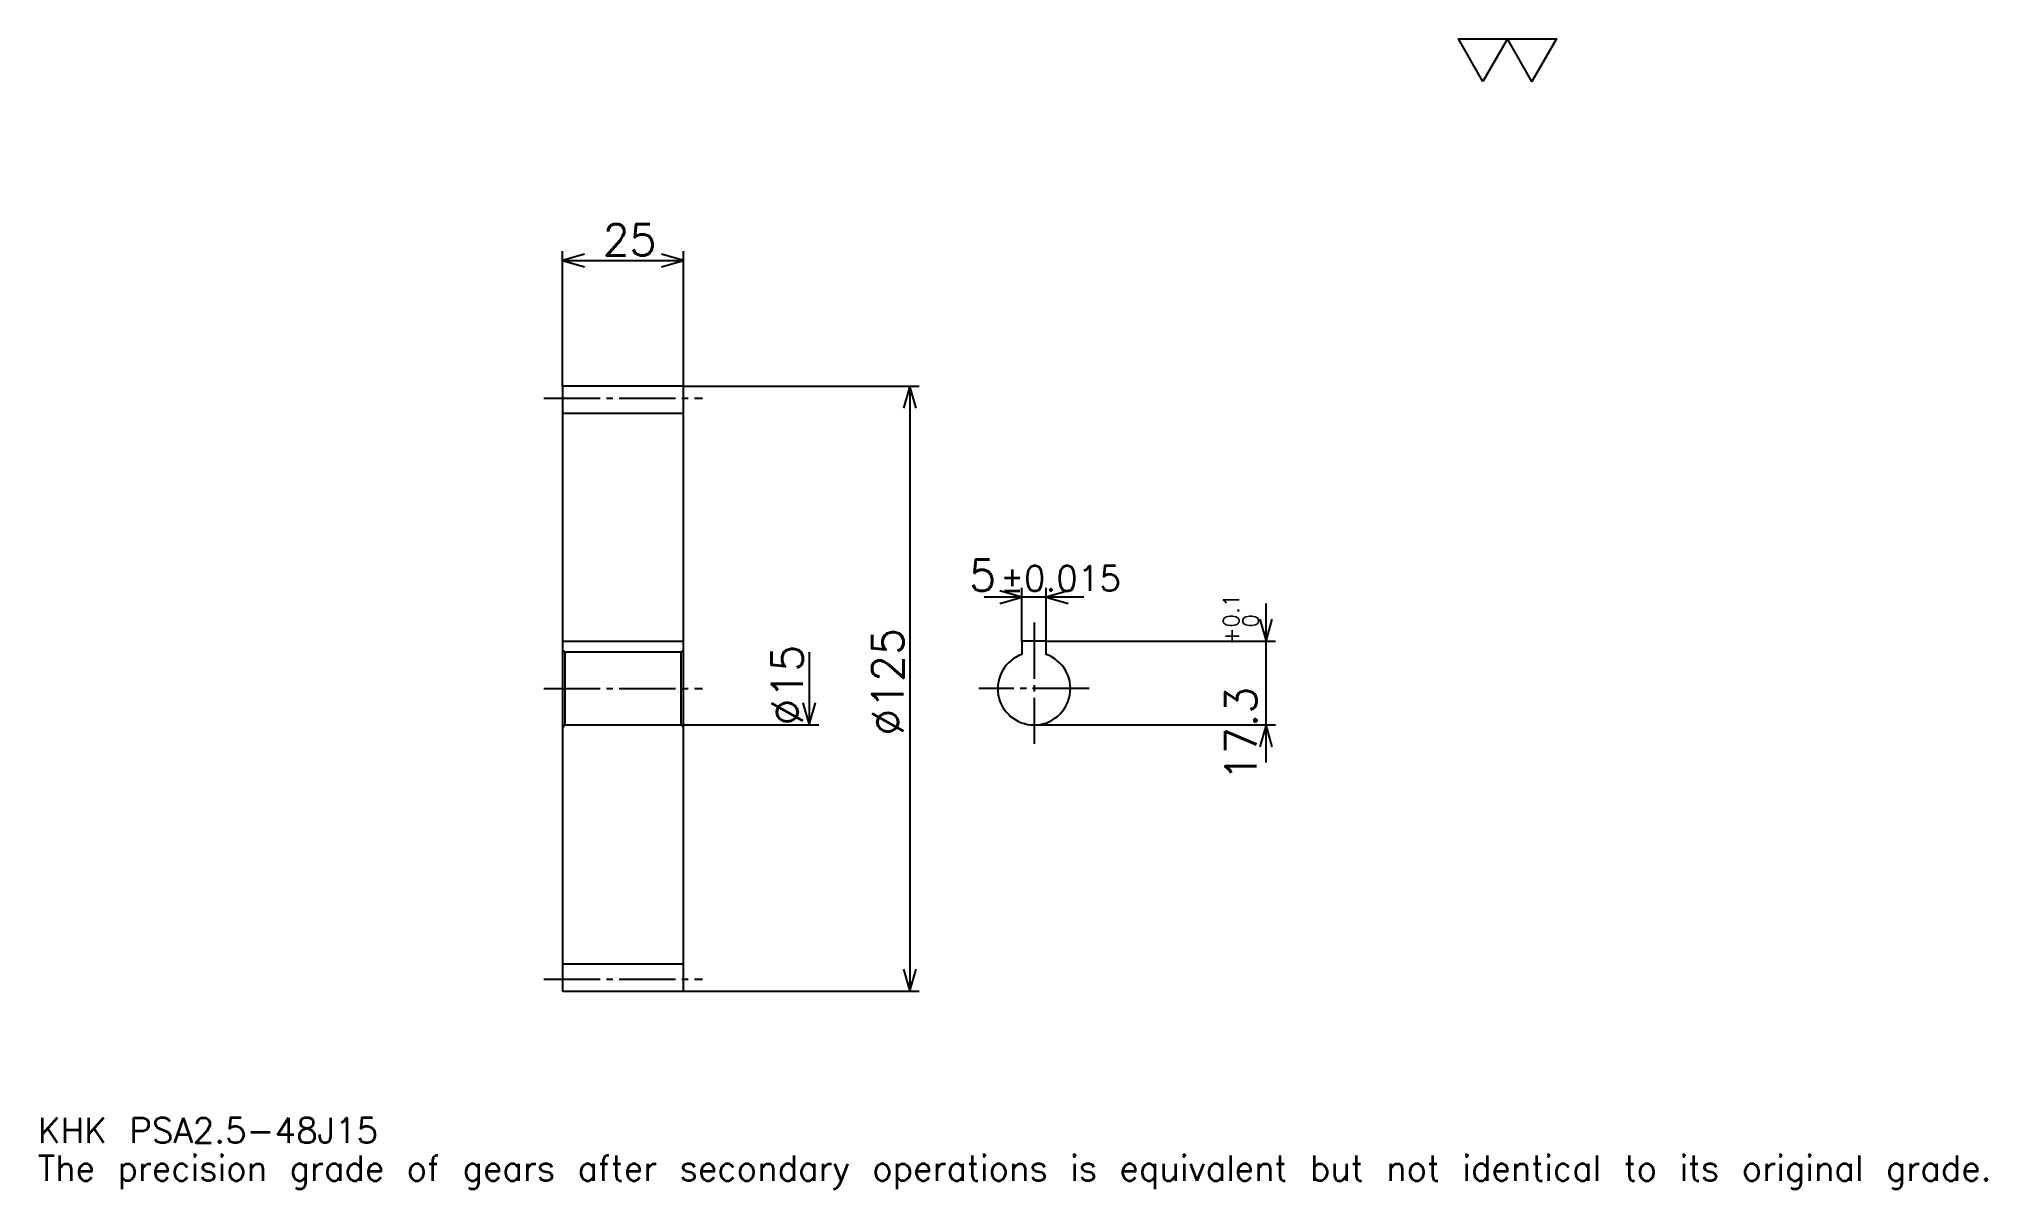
# Model space of a CAD drawing. Extents: x 13 to 416, y 5 to 242.
import ezdxf

# ---------------------------------------------------------------- set-up
doc = ezdxf.new("R2010")
doc.units = 0
doc.linetypes.add('DASHDOT', pattern=[15.570651, 11.677989, -1.297554, 1.297554, -1.297554])
doc.layers.get('0').update_dxf_attribs({"linetype": 'CONTINUOUS'})
doc.layers.add('DASHDOT', color=6, linetype='DASHDOT')
doc.styles.add('KANJI', font='TXT', dxfattribs={"bigfont": 'BIGFONT'})

msp = doc.modelspace()

# ---------------------------------------------------------------- linework, layer by layer
at = {"color": 5}
for p, q in [((121.338318, 170.628403), (121.338318, 198.525818)), ((146.338318, 170.628403), (146.338318, 198.525818)), ((121.338318, 196.579498), (146.338318, 196.579498)), ((121.338318, 170.528412), (121.338318, 170.628403)), ((146.238312, 170.628403), (146.338318, 170.628403)), ((146.338318, 170.628403), (194.996613, 170.628403)), ((146.338318, 170.528412), (146.338318, 170.628403)), ((193.050278, 170.628403), (193.050278, 45.628403)), ((216.216034, 117.928406), (216.216034, 128.957611)), ((221.216034, 117.928406), (221.216034, 128.957611)), ((229.001358, 127.011284), (208.43071, 127.011284)), ((266.630432, 92.843079), (266.630432, 125.71373)), ((221.216034, 117.928406), (268.576782, 117.928406)), ((172.289398, 115.628403), (172.289398, 100.628403)), ((146.338318, 100.628403), (174.235733, 100.628403)), ((218.716034, 100.628403), (268.576782, 100.628403)), ((146.238312, 45.628403), (146.338318, 45.628403)), ((146.338318, 45.628403), (194.996613, 45.628403))]:
    msp.add_line(p, q, dxfattribs=at)
at = {"color": 4}
for p, q in [((121.338318, 165.003403), (146.338318, 165.003403)), ((121.338318, 117.928406), (146.338318, 117.928406)), ((146.338318, 116.128403), (145.838318, 115.628403)), ((121.338318, 100.128403), (121.838318, 100.628403)), ((146.338318, 100.128403), (145.838318, 100.628403)), ((121.338318, 51.253403), (146.338318, 51.253403))]:
    msp.add_line(p, q, dxfattribs=at)
at = {"color": 7}
msp.add_lwpolyline([(311.413055, 233.559784), (306.3526, 242.331253), (326.594452, 242.331253), (321.533966, 233.559784), (316.473511, 242.331253), (311.413055, 233.559784)], dxfattribs=at)
at = {"color": 5}
for points in [[(125.879761, 197.877045), (121.338318, 196.579498), (125.879761, 195.281937)], [(141.796875, 195.281937), (146.338318, 196.579498), (141.796875, 197.877045)], [(194.347839, 166.08696), (193.050278, 170.628403), (191.752716, 166.08696)], [(211.674591, 125.71373), (216.216034, 127.011284), (211.674591, 128.308838)], [(225.757477, 128.308838), (221.216034, 127.011284), (225.757477, 125.71373)], [(265.332886, 122.469841), (266.630432, 117.928406), (267.927979, 122.469841)], [(170.991852, 105.169846), (172.289398, 100.628403), (173.58696, 105.169846)], [(267.927979, 96.08696), (266.630432, 100.628403), (265.332886, 96.08696)], [(191.752716, 50.169842), (193.050278, 45.628403), (194.347839, 50.169842)]]:
    msp.add_lwpolyline(points, dxfattribs=at)
at = {"color": 4}
for points in [[(121.338318, 100.128403), (121.338318, 45.728401), (121.438316, 45.628403), (146.238312, 45.628403), (146.338318, 45.728401), (146.338318, 170.528412), (146.238312, 170.628403), (121.438316, 170.628403), (121.338318, 170.528412), (121.338318, 100.128403)], [(221.216034, 115.199471), (221.216034, 117.928406), (216.216034, 117.928406), (216.216034, 115.199471)], [(121.338318, 116.128403), (121.838318, 115.628403), (121.838318, 100.628403), (145.838318, 100.628403), (145.838318, 115.628403), (121.838318, 115.628403)]]:
    msp.add_lwpolyline(points, dxfattribs=at)
msp.add_arc((218.716034, 108.128403), 7.5, 109.47122094, 70.52877906, dxfattribs=at)
at = {"layer": 'DASHDOT', "color": 7}
for p, q in [((117.445656, 168.128403), (150.230988, 168.128403)), ((218.716034, 121.821068), (218.716034, 96.735741)), ((117.445656, 108.128403), (150.230988, 108.128403)), ((230.108704, 108.128403), (207.323364, 108.128403)), ((117.445656, 48.128403), (150.230988, 48.128403))]:
    msp.add_line(p, q, dxfattribs=at)

# ---------------------------------------------------------------- texts
at = {"color": 7, "style": 'KANJI'}
for s, height, p in [('25', 6.487772, (129.621262, 197.617523)), ('5', 6.487772, (205.32399, 128.308838)), ('%%p0.015', 5.190217, (211.746094, 128.308838)), ('KHK PSA2.5-48J15', 5.190217, (12.975543, 14.273098)), ('The precision grade of gears after secondary operations is equivalent but not identical to its original grade.', 5.190217, (12.975543, 6.487772))]:
    msp.add_text(s, height=height, dxfattribs=at).set_placement(p)
for s, height, p in [('0.1', 3.243886, (261.050964, 120.764236)), ('0', 3.243886, (265.073364, 120.764236)), ('%%c125', 6.487772, (191.752716, 98.396744)), ('+', 3.243886, (261.050964, 117.131088)), ('%%c15', 6.487772, (170.991852, 100.505272)), ('17.3', 6.487772, (264.684082, 89.049438))]:
    msp.add_text(s, height=height, rotation=90, dxfattribs=at).set_placement(p)

doc.saveas('drawing.dxf')
